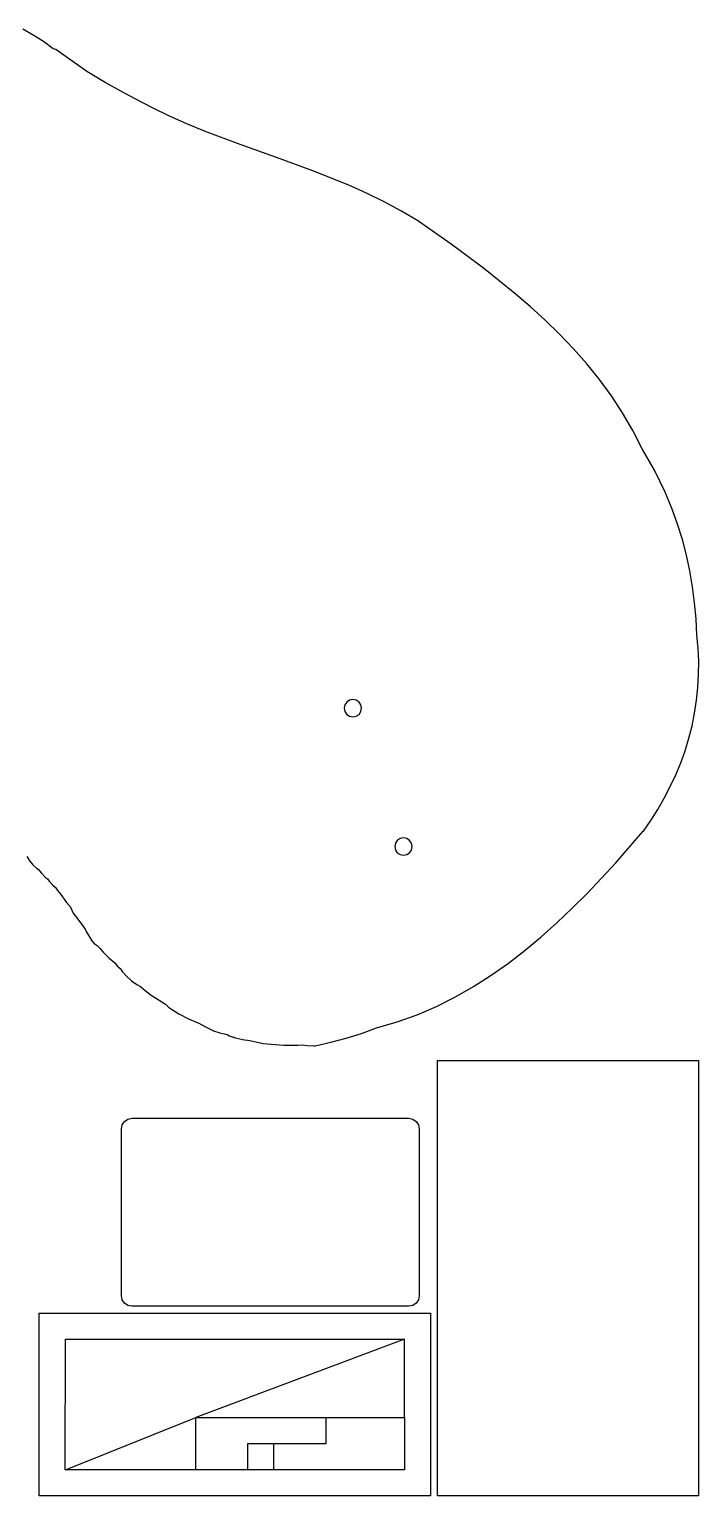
# Model space of a CAD drawing. Extents: x -40 to 800, y 150 to 800.
# Drawn here: x 607.6 to 800, y 371.2 to 792.4 of the extents above; entities that cross this region are included whole.
import ezdxf

# ---------------------------------------------------------------- set-up
doc = ezdxf.new("R2010")
doc.units = 0

msp = doc.modelspace()

# ---------------------------------------------------------------- linework, layer by layer
for p, q in [((608.725557, 790.753635), (605.704302, 792.400609)), ((611.650099, 788.899534), (608.725557, 790.753635)), ((614.467, 786.84), (611.650099, 788.899534)), ((615.224, 786.595), (614.467, 786.84)), ((624.104, 780.275), (615.224, 786.595)), ((629.387375, 777.15775), (624.104, 780.275)), ((633.936922, 774.590094), (629.387375, 777.15775)), ((638.048, 772.461), (633.936922, 774.590094)), ((638.205, 772.38), (638.048, 772.461)), ((643.001191, 769.810275), (638.205, 772.38)), ((647.898422, 767.43673), (643.001191, 769.810275)), ((652.883051, 765.228063), (647.898422, 767.43673)), ((657.941438, 763.152969), (652.883051, 765.228063)), ((668.224922, 759.278285), (657.941438, 763.152969)), ((678.63975, 755.56225), (668.224922, 759.278285)), ((689.076797, 751.754434), (678.63975, 755.56225)), ((699.426937, 747.604406), (689.076797, 751.754434)), ((704.535316, 745.322804), (699.426937, 747.604406)), ((709.581047, 742.861738), (704.535316, 745.322804)), ((714.550488, 740.189905), (709.581047, 742.861738)), ((719.43, 737.276), (714.550488, 740.189905)), ((719.517, 737.218), (719.43, 737.276)), ((728.834367, 730.64874), (719.517, 737.218)), ((738.098813, 723.783922), (728.834367, 730.64874)), ((747.151852, 716.543611), (738.098813, 723.783922)), ((751.549567, 712.757667), (747.151852, 716.543611)), ((755.835, 708.847875), (751.549567, 712.757667)), ((759.988339, 704.804243), (755.835, 708.847875)), ((763.989773, 700.616779), (759.988339, 704.804243)), ((767.819493, 696.275492), (763.989773, 700.616779)), ((771.457688, 691.770391), (767.819493, 696.275492)), ((774.884546, 687.091482), (771.457688, 691.770391)), ((778.080258, 682.228775), (774.884546, 687.091482)), ((781.025013, 677.172279), (778.080258, 682.228775)), ((783.699, 671.912), (781.025013, 677.172279)), ((787.23475, 665.784625), (783.699, 671.912)), ((790.322, 659.46), (787.23475, 665.784625)), ((792.359, 654.562), (790.322, 659.46)), ((792.353, 654.56), (792.359, 654.562)), ((793.919336, 650.212799), (792.353, 654.56)), ((795.289875, 645.803453), (793.919336, 650.212799)), ((796.464664, 641.33835), (795.289875, 645.803453)), ((797.44375, 636.823875), (796.464664, 641.33835)), ((798.22718, 632.266416), (797.44375, 636.823875)), ((798.815, 627.672359), (798.22718, 632.266416)), ((799.207258, 623.048092), (798.815, 627.672359)), ((799.404, 618.4), (799.207258, 623.048092)), ((799.791328, 614.627762), (799.404, 618.4)), ((799.978637, 610.862816), (799.791328, 614.627762)), ((799.970354, 607.110814), (799.978637, 610.862816)), ((799.770906, 603.377406), (799.970354, 607.110814)), ((799.38472, 599.668245), (799.770906, 603.377406)), ((698.289422, 598.360234), (698.093, 597.387)), ((698.825125, 599.154875), (698.289422, 598.360234)), ((699.619766, 599.690578), (698.825125, 599.154875)), ((700.593, 599.887), (699.619766, 599.690578)), ((701.54975, 599.6965), (700.593, 599.887)), ((702.361, 599.155), (701.54975, 599.6965)), ((702.902875, 598.34375), (702.361, 599.155)), ((703.093, 597.387), (702.902875, 598.34375)), ((798.816223, 595.98898), (799.38472, 599.668245)), ((698.093, 597.387), (698.289422, 596.413766)), ((698.289422, 596.413766), (698.825125, 595.619125)), ((698.825125, 595.619125), (699.619766, 595.083422)), ((699.619766, 595.083422), (700.593, 594.887)), ((700.593, 594.887), (701.566234, 595.083422)), ((701.566234, 595.083422), (702.360875, 595.619125)), ((702.360875, 595.619125), (702.896578, 596.413766)), ((702.896578, 596.413766), (703.093, 597.387)), ((798.06984, 592.345265), (798.816223, 595.98898)), ((797.15, 588.74275), (798.06984, 592.345265)), ((796.061128, 585.187086), (797.15, 588.74275)), ((793.393999, 578.238919), (794.807652, 581.683926)), ((794.807652, 581.683926), (796.061128, 585.187086)), ((791.824594, 574.857719), (793.393999, 578.238919)), ((790.103865, 571.545975), (791.824594, 574.857719)), ((788.236238, 568.30934), (790.103865, 571.545975)), ((784.078, 562.084), (786.226141, 565.153464)), ((786.226141, 565.153464), (788.236238, 568.30934)), ((776.122291, 552.995312), (783.965, 561.941)), ((783.965, 561.941), (784.078, 562.084)), ((712.820562, 558.599234), (712.624, 557.626)), ((712.624, 557.626), (712.820562, 556.652766)), ((713.3565, 559.393875), (712.820562, 558.599234)), ((712.820562, 556.652766), (713.3565, 555.858125)), ((714.151187, 559.929578), (713.3565, 559.393875)), ((715.124, 560.126), (714.151187, 559.929578)), ((716.08075, 559.935875), (715.124, 560.126)), ((716.892, 559.394), (716.08075, 559.935875)), ((716.891875, 555.858125), (717.427578, 556.652766)), ((717.433875, 558.58275), (716.892, 559.394)), ((717.427578, 556.652766), (717.624, 557.626)), ((717.624, 557.626), (717.433875, 558.58275)), ((606.873, 554.74), (607.719125, 553.48275)), ((607.719125, 553.48275), (608.623, 552.392)), ((608.623, 552.392), (609.65325, 551.432)), ((713.3565, 555.858125), (714.151187, 555.322422)), ((714.151187, 555.322422), (715.124, 555.126)), ((715.124, 555.126), (716.097234, 555.322422)), ((716.097234, 555.322422), (716.891875, 555.858125)), ((767.897328, 544.199813), (776.122291, 552.995312)), ((609.65325, 551.432), (610.118, 551.111)), ((610.118, 551.111), (610.968, 550.114375)), ((610.968, 550.114375), (612.28, 548.799)), ((612.28, 548.799), (612.806, 548.387)), ((612.806, 548.387), (613.33, 547.69)), ((613.33, 547.69), (614.316, 546.597)), ((614.316, 546.597), (615.075, 545.913)), ((615.075, 545.913), (615.179, 545.782)), ((615.179, 545.782), (615.687, 544.995)), ((615.687, 544.995), (616.622, 543.891)), ((616.622, 543.891), (618.321, 541.555)), ((763.624, 539.919701), (767.897328, 544.199813)), ((618.321, 541.555), (619.095, 540.722)), ((619.095, 540.722), (619.346, 540.385)), ((619.346, 540.385), (619.772625, 539.368)), ((619.772625, 539.368), (620.195516, 538.546187)), ((759.234107, 535.750719), (763.624, 539.919701)), ((620.195516, 538.546187), (620.845, 537.607)), ((620.845, 537.607), (621.323375, 537.0745)), ((621.323375, 537.0745), (621.27, 537.19)), ((621.27, 537.19), (623.181, 534.553)), ((754.720649, 531.717393), (759.234107, 535.750719)), ((623.181, 534.553), (623.68, 533.959)), ((623.68, 533.959), (623.974, 533.246)), ((623.974, 533.246), (625.55, 530.518)), ((750.076625, 527.84425), (754.720649, 531.717393)), ((625.55, 530.518), (626.25225, 529.753125)), ((626.25225, 529.753125), (626.788, 529.403)), ((626.788, 529.403), (627.111375, 529.1915)), ((627.111375, 529.1915), (627.086, 529.229)), ((627.086, 529.229), (627.855, 528.497)), ((627.855, 528.497), (627.944, 528.4)), ((627.944, 528.4), (628.257, 527.981)), ((628.257, 527.981), (628.827, 527.316)), ((628.827, 527.316), (630.58, 525.605)), ((745.295034, 524.155818), (750.076625, 527.84425)), ((630.58, 525.605), (632.153, 524.243)), ((632.153, 524.243), (632.866, 523.393)), ((632.866, 523.393), (633.131, 523.127)), ((633.131, 523.127), (633.718, 522.631)), ((633.718, 522.631), (633.801, 522.546)), ((633.801, 522.546), (633.829, 522.479)), ((633.829, 522.479), (634.318, 521.778)), ((740.368877, 520.676625), (745.295034, 524.155818)), ((634.318, 521.778), (635.50375, 520.39625)), ((635.50375, 520.39625), (636.988, 519.034)), ((636.988, 519.034), (638.52475, 518.03475)), ((735.291152, 517.431197), (740.368877, 520.676625)), ((638.52475, 518.03475), (639.514, 517.466)), ((639.514, 517.466), (640.929125, 516.2915)), ((640.929125, 516.2915), (642.66, 514.922)), ((642.66, 514.922), (644.9125, 513.494125)), ((724.652998, 511.739748), (730.054859, 514.444062)), ((730.054859, 514.444062), (735.291152, 517.431197)), ((644.9125, 513.494125), (646.7, 512.325)), ((646.7, 512.325), (647.555, 511.537)), ((647.555, 511.537), (648.494, 510.979)), ((648.494, 510.979), (650.58, 509.558)), ((719.078568, 509.342781), (724.652998, 511.739748)), ((650.58, 509.558), (653.523, 508.058)), ((653.523, 508.058), (656.36, 506.926)), ((656.36, 506.926), (658.277625, 505.87075)), ((658.277625, 505.87075), (660.553, 504.739)), ((703.041641, 503.935641), (707.384, 505.569)), ((707.384, 505.569), (713.324569, 507.277689)), ((713.324569, 507.277689), (719.078568, 509.342781)), ((660.553, 504.739), (662.38225, 504.119625)), ((662.38225, 504.119625), (663.958, 503.714)), ((663.958, 503.714), (664.642375, 503.55825)), ((664.642375, 503.55825), (664.736359, 503.55425)), ((664.736359, 503.55425), (664.663, 503.59)), ((664.663, 503.59), (665.065, 503.316875)), ((665.065, 503.316875), (666.478, 502.791)), ((666.483, 502.792), (666.333, 502.831)), ((666.333, 502.831), (666.529, 502.776)), ((666.478, 502.791), (668.866, 502.173)), ((666.529, 502.776), (666.483, 502.792)), ((668.866, 502.173), (671.012, 501.954)), ((671.012, 501.954), (672.6775, 501.55675)), ((672.6775, 501.55675), (674.763, 501.113)), ((689.789, 500.439), (694.232047, 501.412547)), ((694.232047, 501.412547), (698.653625, 502.564125)), ((698.653625, 502.564125), (703.041641, 503.935641)), ((674.763, 501.113), (677.082, 500.925)), ((677.082, 500.925), (680.763, 500.564)), ((680.763, 500.564), (684.791, 500.545)), ((684.791, 500.545), (686.113, 500.675)), ((686.113, 500.675), (687.37, 500.5095)), ((687.37, 500.5095), (689.35, 500.389)), ((689.35, 500.389), (689.406, 500.392)), ((689.406, 500.392), (689.441, 500.396)), ((689.441, 500.396), (689.789, 500.439)), ((724.943, 496.177), (799.943, 496.177)), ((724.943, 371.178), (724.943, 496.177)), ((724.943, 496.177), (724.943, 496.177)), ((799.943, 496.177), (799.943, 371.178)), ((634.051, 476.577), (634.279375, 477.72525)), ((634.051, 428.597), (634.051, 476.577)), ((634.279375, 477.72525), (634.93, 478.698)), ((634.93, 478.698), (635.90275, 479.348625)), ((635.90275, 479.348625), (637.051, 479.577)), ((637.051, 479.577), (716.651, 479.577)), ((716.651, 479.577), (717.79925, 479.348625)), ((717.79925, 479.348625), (718.772, 478.698)), ((718.772, 478.698), (719.422625, 477.72525)), ((719.422625, 477.72525), (719.651, 476.577)), ((719.651, 476.577), (719.651, 428.597)), ((634.279375, 427.449125), (634.051, 428.597)), ((634.93, 426.476), (634.279375, 427.449125)), ((635.90275, 425.825375), (634.93, 426.476)), ((637.051, 425.597), (635.90275, 425.825375)), ((716.651, 425.597), (637.051, 425.597)), ((717.79925, 425.825375), (716.651, 425.597)), ((718.772, 426.476), (717.79925, 425.825375)), ((719.422625, 427.449125), (718.772, 426.476)), ((719.651, 428.597), (719.422625, 427.449125)), ((610.461, 371.178), (610.461, 423.597)), ((610.461, 423.597), (722.942, 423.597)), ((722.942, 423.597), (722.942, 371.178)), ((722.942, 423.597), (722.942, 423.597)), ((617.917, 378.634), (618.004, 416.128)), ((618.004, 416.128), (715.4, 416.128)), ((715.4, 416.128), (655.41, 393.632)), ((715.4, 393.632), (715.4, 416.128)), ((618.004, 378.634), (655.41, 393.632)), ((655.41, 393.632), (715.4, 393.632)), ((655.41, 378.634), (655.41, 393.632)), ((692.904, 386.133), (692.904, 393.632)), ((715.4, 393.632), (715.4, 378.634)), ((670.408, 378.634), (670.408, 386.133)), ((670.408, 386.133), (677.906, 386.133)), ((677.907, 378.634), (677.907, 386.133)), ((677.907, 386.133), (692.904, 386.133)), ((655.41, 378.634), (617.917, 378.634)), ((670.408, 378.634), (655.41, 378.634)), ((677.906, 378.634), (670.408, 378.634)), ((715.4, 378.634), (677.907, 378.634)), ((722.942, 371.178), (610.461, 371.178)), ((799.943, 371.178), (724.943, 371.178))]:
    msp.add_line(p, q)

doc.saveas('drawing.dxf')
